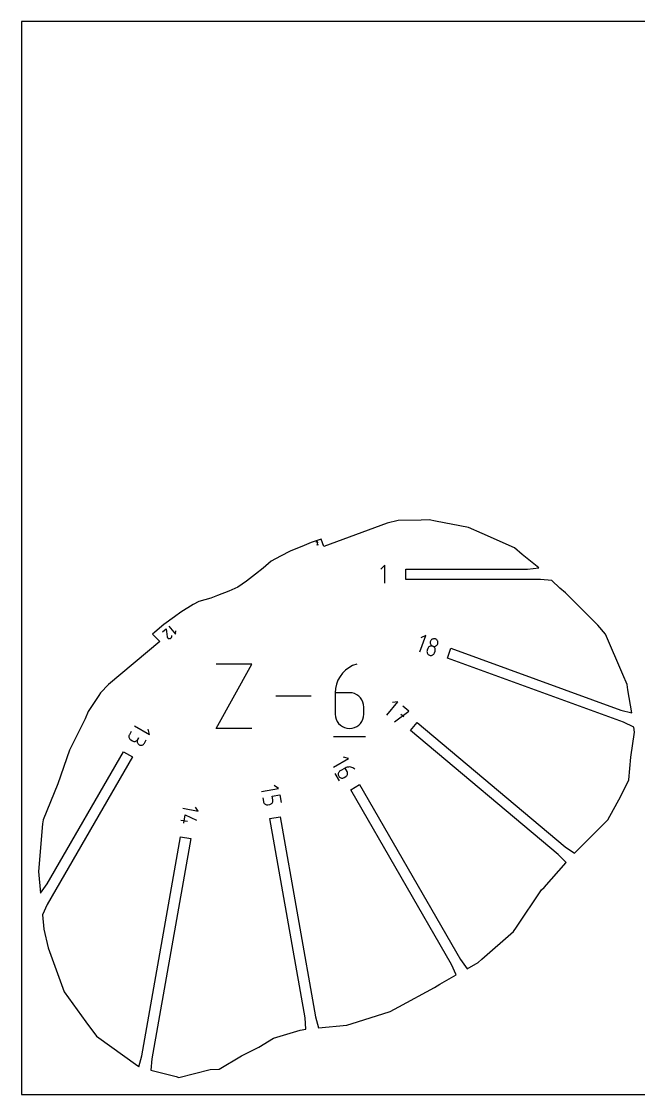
# Model space of a CAD drawing. Extents: x 0 to 480, y 0 to 420.
# Drawn here: x 0 to 241.3, y 0 to 420 of the extents above; entities that cross this region are included whole.
import ezdxf

# ---------------------------------------------------------------- set-up
doc = ezdxf.new("R2010")
doc.units = 0

msp = doc.modelspace()

# ---------------------------------------------------------------- linework, layer by layer
at = {"layer": 'annotation', "color": 1}
for p, q in [((115.23543, 216.198158), (115.223727, 216.10966)), ((115.25032, 216.252993), (115.23543, 216.198158)), ((115.273982, 216.302856), (115.25032, 216.252993)), ((115.305399, 216.347047), (115.273982, 216.302856)), ((115.343554, 216.384864), (115.305399, 216.347047)), ((115.387432, 216.415607), (115.343554, 216.384864)), ((115.436014, 216.438577), (115.387432, 216.415607)), ((115.488284, 216.453072), (115.436014, 216.438577)), ((115.543226, 216.458392), (115.488284, 216.453072)), ((115.599824, 216.453838), (115.543226, 216.458392)), ((115.654427, 216.438819), (115.599824, 216.453838)), ((115.599824, 216.453838), (115.599824, 216.453838)), ((115.625992, 215.001852), (115.851943, 216.078988)), ((116.21656, 215.216802), (115.625992, 215.001852)), ((115.704162, 216.415051), (115.654427, 216.438819)), ((115.748294, 216.383548), (115.704162, 216.415051)), ((115.786087, 216.345327), (115.748294, 216.383548)), ((115.816807, 216.301402), (115.786087, 216.345327)), ((115.839719, 216.25279), (115.816807, 216.301402)), ((115.854087, 216.200507), (115.839719, 216.25279)), ((115.851943, 216.078988), (115.852302, 216.080032)), ((115.851943, 216.078988), (115.851943, 216.078988)), ((115.852302, 216.080032), (115.852631, 216.081074)), ((115.852631, 216.081074), (115.852933, 216.082121)), ((115.852933, 216.082121), (115.853208, 216.083183)), ((115.853208, 216.083183), (115.85346, 216.084266)), ((115.85346, 216.084266), (115.853688, 216.08538)), ((115.853688, 216.08538), (115.853895, 216.086533)), ((115.853895, 216.086533), (115.854083, 216.087733)), ((115.854083, 216.087733), (115.854253, 216.088989)), ((115.859177, 216.145568), (115.854087, 216.200507)), ((115.854253, 216.088989), (115.859177, 216.145568)), ((115.854253, 216.088989), (115.854253, 216.088989)), ((142.152053, 207.171726), (140.586615, 205.605846)), ((142.152053, 200.130126), (142.152053, 207.171726)), ((55.152301, 181.161408), (56.53232, 182.319381)), ((56.53232, 182.319381), (56.979708, 179.196497)), ((57.697709, 183.297216), (60.305029, 180.189934)), ((60.305029, 180.189934), (60.416013, 181.460558)), ((56.979708, 179.196497), (56.979708, 179.196497)), ((56.979708, 179.196497), (56.979767, 179.193331)), ((56.979767, 179.193331), (56.979901, 179.190202)), ((56.979901, 179.190202), (56.980115, 179.187085)), ((56.980115, 179.187085), (56.980413, 179.183957)), ((56.980413, 179.183957), (56.980799, 179.180793)), ((56.980799, 179.180793), (56.981275, 179.177568)), ((56.981275, 179.177568), (56.981847, 179.17426)), ((56.981847, 179.17426), (56.982518, 179.170843)), ((56.982518, 179.170843), (56.983292, 179.167294)), ((56.983292, 179.167294), (56.983292, 179.167294)), ((56.983292, 179.167294), (57.025499, 179.010065)), ((57.025499, 179.010065), (57.09307, 178.867072)), ((57.09307, 178.867072), (57.18303, 178.740328)), ((57.18303, 178.740328), (57.292403, 178.63185)), ((57.292403, 178.63185), (57.418213, 178.543652)), ((57.418213, 178.543652), (57.557485, 178.477751)), ((57.557485, 178.477751), (57.707243, 178.436161)), ((57.707243, 178.436161), (57.864511, 178.420899)), ((57.864511, 178.420899), (58.026315, 178.433978)), ((58.026315, 178.433978), (58.18323, 178.477197)), ((58.026315, 178.433978), (58.026315, 178.433978)), ((58.18323, 178.477197), (58.326005, 178.545393)), ((58.326005, 178.545393), (58.45259, 178.635682)), ((58.45259, 178.635682), (58.560932, 178.745182)), ((58.560932, 178.745182), (58.648978, 178.871009)), ((58.648978, 178.871009), (58.714678, 179.01028)), ((58.757178, 179.479924), (58.701938, 179.729773)), ((58.714678, 179.01028), (58.755979, 179.160112)), ((58.755979, 179.160112), (58.77083, 179.317621)), ((58.77083, 179.317621), (58.757178, 179.479924)), ((155.786419, 173.332158), (158.098964, 179.685822)), ((158.098964, 179.685822), (156.172209, 178.787031)), ((159.896153, 177.139892), (159.874837, 176.877036)), ((159.874837, 176.877036), (159.899247, 176.618908)), ((159.965758, 177.402006), (159.896153, 177.139892)), ((159.899247, 176.618908), (159.96682, 176.370973)), ((160.080476, 177.646357), (159.965758, 177.402006)), ((159.965758, 177.402006), (159.965758, 177.402006)), ((160.232739, 177.860506), (160.080476, 177.646357)), ((160.417064, 178.041874), (160.232739, 177.860506)), ((160.627973, 178.187887), (160.417064, 178.041874)), ((160.859986, 178.295965), (160.627973, 178.187887)), ((161.107622, 178.363531), (160.859986, 178.295965)), ((161.365401, 178.38801), (161.107622, 178.363531)), ((161.627843, 178.366823), (161.365401, 178.38801)), ((161.889468, 178.297393), (161.627843, 178.366823)), ((162.134513, 178.18241), (161.889468, 178.297393)), ((161.889468, 178.297393), (161.889468, 178.297393)), ((162.349174, 178.029945), (162.134513, 178.18241)), ((162.53091, 177.845497), (162.349174, 178.029945)), ((162.677179, 177.63456), (162.53091, 177.845497)), ((162.78544, 177.402633), (162.677179, 177.63456)), ((162.853151, 177.155212), (162.78544, 177.402633)), ((162.787572, 176.37495), (162.856758, 176.635873)), ((162.877771, 176.897793), (162.853151, 177.155212)), ((162.856758, 176.635873), (162.877771, 176.897793)), ((158.61202, 173.611764), (158.590837, 173.349275)), ((158.590837, 173.349275), (158.61544, 173.091677)), ((158.681575, 173.873742), (158.61202, 173.611764)), ((158.61544, 173.091677), (158.683241, 172.844371)), ((158.937396, 174.576606), (158.681575, 173.873742)), ((158.681575, 173.873742), (158.681575, 173.873742)), ((158.683241, 172.844371), (158.791654, 172.61276)), ((158.791654, 172.61276), (158.938091, 172.402245)), ((159.052503, 174.822024), (158.937396, 174.576606)), ((158.938091, 172.402245), (159.119966, 172.218228)), ((159.205068, 175.037004), (159.052503, 174.822024)), ((159.119966, 172.218228), (159.334691, 172.066112)), ((159.389621, 175.218998), (159.205068, 175.037004)), ((159.600693, 175.365457), (159.389621, 175.218998)), ((159.832815, 175.473835), (159.600693, 175.365457)), ((160.080517, 175.541584), (159.832815, 175.473835)), ((159.96682, 176.370973), (160.074992, 176.138701)), ((160.074992, 176.138701), (160.2212, 175.927558)), ((160.33833, 175.566156), (160.080517, 175.541584)), ((160.2212, 175.927558), (160.402882, 175.743011)), ((160.600784, 175.545003), (160.33833, 175.566156)), ((160.402882, 175.743011), (160.617473, 175.590529)), ((160.862412, 175.475578), (160.600784, 175.545003)), ((160.617473, 175.590529), (160.862412, 175.475578)), ((160.840445, 172.059213), (161.051349, 172.205078)), ((161.10746, 175.360603), (160.862412, 175.475578)), ((160.862412, 175.475578), (160.862412, 175.475578)), ((160.862412, 175.475578), (160.862412, 175.475578)), ((160.862412, 175.475578), (161.123934, 175.406192)), ((161.051349, 172.205078), (161.235777, 172.386596)), ((161.32212, 175.208137), (161.10746, 175.360603)), ((161.123934, 175.406192), (161.386334, 175.385064)), ((161.235777, 172.386596), (161.388275, 172.60129)), ((161.503838, 175.023638), (161.32212, 175.208137)), ((161.386334, 175.385064), (161.644135, 175.409652)), ((161.388275, 172.60129), (161.503389, 172.846685)), ((161.503389, 172.846685), (161.75921, 173.549549)), ((161.650056, 174.812562), (161.503838, 175.023638)), ((161.644135, 175.409652), (161.891857, 175.477416)), ((161.758219, 174.580368), (161.650056, 174.812562)), ((161.825772, 174.332512), (161.758219, 174.580368)), ((161.75921, 173.549549), (161.828823, 173.811645)), ((161.75921, 173.549549), (161.75921, 173.549549)), ((161.850159, 174.074452), (161.825772, 174.332512)), ((161.828823, 173.811645), (161.850159, 174.074452)), ((161.891857, 175.477416), (162.124024, 175.585815)), ((162.124024, 175.585815), (162.335156, 175.732309)), ((162.335156, 175.732309), (162.519777, 175.914357)), ((162.519777, 175.914357), (162.672409, 176.129417)), ((162.672409, 176.129417), (162.787572, 176.37495)), ((162.787572, 176.37495), (162.787572, 176.37495)), ((76.105718, 143.28896), (90.083315, 168.462527)), ((90.083315, 168.462527), (76.105718, 168.462527)), ((131.124942, 168.462527), (129.523522, 167.862091)), ((131.124942, 168.462527), (131.124942, 168.462527)), ((159.334691, 172.066112), (159.579679, 171.951299)), ((159.579679, 171.951299), (159.579679, 171.951299)), ((159.579679, 171.951299), (159.841151, 171.881776)), ((159.841151, 171.881776), (160.103418, 171.860281)), ((160.103418, 171.860281), (160.361026, 171.884339)), ((160.361026, 171.884339), (160.608519, 171.951475)), ((160.608519, 171.951475), (160.840445, 172.059213)), ((125.571044, 164.890379), (124.587762, 163.577239)), ((126.731487, 166.055748), (125.571044, 164.890379)), ((128.054008, 167.053074), (126.731487, 166.055748)), ((129.523522, 167.862091), (128.054008, 167.053074)), ((123.213028, 160.588721), (122.851745, 158.953882)), ((123.796729, 162.136597), (123.213028, 160.588721)), ((124.587762, 163.577239), (123.796729, 162.136597)), ((113.290246, 155.875744), (99.52577, 155.875744)), ((122.851745, 158.953882), (122.727965, 157.252349)), ((122.727965, 157.252349), (122.727965, 148.885366)), ((128.318057, 157.252349), (122.727965, 157.252349)), ((129.323448, 157.162626), (128.318057, 157.252349)), ((130.269486, 156.903862), (129.323448, 157.162626)), ((131.140437, 156.491661), (130.269486, 156.903862)), ((131.920565, 155.941628), (131.140437, 156.491661)), ((132.594135, 155.269367), (131.920565, 155.941628)), ((133.145414, 154.490485), (132.594135, 155.269367)), ((133.558665, 153.620584), (133.145414, 154.490485)), ((133.818155, 152.675271), (133.558665, 153.620584)), ((133.908148, 151.670151), (133.818155, 152.675271)), ((133.908148, 148.885366), (133.908148, 151.670151)), ((133.908148, 151.670151), (133.908148, 151.670151)), ((142.857676, 148.485622), (147.201485, 153.662371)), ((147.201485, 153.662371), (145.08467, 153.476873)), ((151.444481, 150.102075), (149.142441, 152.033716)), ((122.727965, 148.885366), (122.727965, 148.885366)), ((122.727965, 148.885366), (122.818218, 147.879759)), ((122.818218, 147.879759), (123.078358, 146.93314)), ((133.558665, 146.93314), (133.818155, 147.879759)), ((133.818155, 147.879759), (133.908148, 148.885366)), ((145.949815, 145.89101), (151.444481, 150.102075)), ((149.510116, 147.796788), (148.359258, 148.762473)), ((44.223707, 144.339588), (50.079276, 140.958874)), ((50.079276, 140.958874), (49.528717, 143.01243)), ((90.083315, 143.28896), (76.105718, 143.28896)), ((123.078358, 146.93314), (123.492454, 146.061349)), ((123.492454, 146.061349), (124.044577, 145.280225)), ((124.044577, 145.280225), (124.718797, 144.605606)), ((124.718797, 144.605606), (125.499185, 144.053332)), ((125.499185, 144.053332), (126.36981, 143.63924)), ((126.36981, 143.63924), (127.314744, 143.37917)), ((127.314744, 143.37917), (128.318057, 143.28896)), ((128.318057, 143.28896), (129.323448, 143.37917)), ((128.318057, 143.28896), (128.318057, 143.28896)), ((129.323448, 143.37917), (130.269486, 143.63924)), ((130.269486, 143.63924), (131.140437, 144.053332)), ((131.140437, 144.053332), (131.920565, 144.605606)), ((131.920565, 144.605606), (132.594135, 145.280225)), ((132.594135, 145.280225), (133.145414, 146.061349)), ((133.145414, 146.061349), (133.558665, 146.93314)), ((42.024873, 140.34259), (42.004143, 140.084439)), ((42.004143, 140.084439), (42.02767, 139.828904)), ((42.09146, 140.597554), (42.024873, 140.34259)), ((42.02767, 139.828904), (42.093857, 139.581787)), ((42.205501, 140.843528), (42.09146, 140.597554)), ((42.093857, 139.581787), (42.201106, 139.348891)), ((42.201106, 139.348891), (42.347817, 139.13602)), ((42.956229, 142.143828), (42.205501, 140.843528)), ((42.205501, 140.843528), (42.205501, 140.843528)), ((42.347817, 139.13602), (42.532393, 138.948976)), ((42.532393, 138.948976), (42.753236, 138.793561)), ((42.753236, 138.793561), (43.404304, 138.417667)), ((45.109941, 138.561425), (45.297484, 138.746556)), ((45.339471, 138.722314), (45.272949, 138.467313)), ((45.297484, 138.746556), (45.453495, 138.968298)), ((45.453495, 138.968298), (45.339471, 138.722314)), ((45.453495, 138.968298), (45.829389, 139.619366)), ((45.829389, 139.619366), (45.453495, 138.968298)), ((45.453495, 138.968298), (45.453495, 138.968298)), ((48.054093, 137.466842), (48.804821, 138.767141)), ((122.027822, 140.142265), (134.614606, 140.142265)), ((43.404304, 138.417667), (43.404304, 138.417667)), ((43.404304, 138.417667), (43.649221, 138.304175)), ((43.649221, 138.304175), (43.903443, 138.237879)), ((43.903443, 138.237879), (44.161136, 138.217267)), ((44.161136, 138.217267), (44.416466, 138.240828)), ((44.416466, 138.240828), (44.663599, 138.30705)), ((44.663599, 138.30705), (44.896702, 138.414419)), ((44.896702, 138.414419), (45.109941, 138.561425)), ((45.272949, 138.467313), (45.252354, 138.209084)), ((45.252354, 138.209084), (45.276107, 137.953418)), ((45.276107, 137.953418), (45.342632, 137.706106)), ((45.342632, 137.706106), (45.450351, 137.472939)), ((45.450351, 137.472939), (45.597687, 137.259707)), ((45.597687, 137.259707), (45.783063, 137.072201)), ((45.783063, 137.072201), (46.004902, 136.916211)), ((46.004902, 136.916211), (46.004902, 136.916211)), ((46.004902, 136.916211), (46.24982, 136.802719)), ((46.24982, 136.802719), (46.504041, 136.736423)), ((46.504041, 136.736423), (46.761734, 136.715811)), ((46.761734, 136.715811), (47.017064, 136.739372)), ((47.017064, 136.739372), (47.264197, 136.805594)), ((47.264197, 136.805594), (47.4973, 136.912963)), ((47.4973, 136.912963), (47.71054, 137.059969)), ((47.71054, 137.059969), (47.898082, 137.2451)), ((47.898082, 137.2451), (48.054093, 137.466842)), ((122.083364, 128.105383), (127.938933, 131.486097)), ((127.938933, 131.486097), (125.885221, 132.036077)), ((124.098573, 126.104223), (123.991025, 125.870893)), ((124.245747, 126.317623), (124.098573, 126.104223)), ((124.431002, 126.505261), (124.245747, 126.317623)), ((124.652793, 126.661304), (124.431002, 126.505261)), ((126.599019, 127.784958), (124.652793, 126.661304)), ((124.652793, 126.661304), (124.652793, 126.661304)), ((127.011432, 127.984675), (126.599019, 127.784958)), ((127.349747, 126.484659), (126.599019, 127.784958)), ((127.440228, 128.120191), (127.011432, 127.984675)), ((127.463897, 126.238747), (127.349747, 126.484659)), ((127.878664, 128.192291), (127.440228, 128.120191)), ((127.530756, 125.98394), (127.463897, 126.238747)), ((128.320002, 128.201763), (127.878664, 128.192291)), ((128.7575, 128.149394), (128.320002, 128.201763)), ((129.184417, 128.03597), (128.7575, 128.149394)), ((129.594012, 127.862279), (129.184417, 128.03597)), ((129.979546, 127.629106), (129.594012, 127.862279)), ((130.334277, 127.337239), (129.979546, 127.629106)), ((130.334277, 127.337239), (130.334277, 127.337239)), ((122.525053, 125.649997), (124.21541, 122.722213)), ((123.924649, 125.623465), (123.900989, 125.367773)), ((123.900989, 125.367773), (123.921589, 125.109647)), ((123.921589, 125.109647), (123.987996, 124.854922)), ((123.991025, 125.870893), (123.924649, 125.623465)), ((123.987996, 124.854922), (124.101754, 124.609429)), ((124.101754, 124.609429), (124.101754, 124.609429)), ((124.101754, 124.609429), (124.257757, 124.387682)), ((124.257757, 124.387682), (124.445301, 124.202552)), ((124.445301, 124.202552), (124.658587, 124.055573)), ((124.658587, 124.055573), (124.891819, 123.948278)), ((124.891819, 123.948278), (125.139198, 123.882199)), ((125.139198, 123.882199), (125.394929, 123.858869)), ((125.394929, 123.858869), (125.653212, 123.879822)), ((125.653212, 123.879822), (125.908252, 123.94659)), ((125.908252, 123.94659), (126.15425, 124.060706)), ((126.15425, 124.060706), (126.802012, 124.434692)), ((126.802012, 124.434692), (127.023725, 124.590609)), ((126.802012, 124.434692), (126.802012, 124.434692)), ((127.023725, 124.590609), (127.208764, 124.77792)), ((127.208764, 124.77792), (127.355612, 124.99087)), ((127.355612, 124.99087), (127.462751, 125.223702)), ((127.462751, 125.223702), (127.528666, 125.470662)), ((127.528666, 125.470662), (127.55184, 125.725994)), ((127.55184, 125.725994), (127.530756, 125.98394)), ((93.933462, 118.607261), (100.592169, 119.781371)), ((100.592169, 119.781371), (98.850416, 121.000593)), ((94.373716, 116.110455), (94.634441, 114.631809)), ((94.634441, 114.631809), (94.634441, 114.631809)), ((94.634441, 114.631809), (94.705098, 114.370628)), ((94.705098, 114.370628), (94.817962, 114.132812)), ((94.817962, 114.132812), (94.968101, 113.921835)), ((94.968101, 113.921835), (95.150582, 113.741171)), ((95.150582, 113.741171), (95.360472, 113.594296)), ((95.360472, 113.594296), (95.59284, 113.484685)), ((95.59284, 113.484685), (95.842753, 113.415813)), ((95.842753, 113.415813), (96.105278, 113.391154)), ((96.105278, 113.391154), (96.375482, 113.414183)), ((96.375482, 113.414183), (97.112091, 113.544067)), ((97.112091, 113.544067), (97.37375, 113.614806)), ((97.112091, 113.544067), (97.112091, 113.544067)), ((97.37375, 113.614806), (97.61167, 113.727671)), ((97.61167, 113.727671), (97.822463, 113.877732)), ((97.822463, 113.877732), (98.002743, 114.060058)), ((98.002743, 114.060058), (98.149124, 114.269718)), ((98.067198, 116.761715), (101.032424, 117.284564)), ((98.327924, 115.283069), (98.067198, 116.761715)), ((98.149124, 114.269718), (98.258219, 114.50178)), ((98.258219, 114.50178), (98.326642, 114.751313)), ((98.326642, 114.751313), (98.351005, 115.013387)), ((98.351005, 115.013387), (98.327924, 115.283069)), ((101.032424, 117.284564), (101.553874, 114.327273)), ((63.11253, 112.023303), (69.129233, 110.962396)), ((63.463245, 106.190607), (64.052313, 109.531375)), ((64.052313, 109.531375), (68.496172, 107.372127)), ((69.129233, 110.962396), (68.027119, 112.535906)), ((62.302229, 107.42786), (64.974391, 106.956686))]:
    msp.add_line(p, q, dxfattribs=at)
at = {"layer": 'boundary', "color": 5}
for p, q in [((143.045027, 223.579033), (118.198828, 214.535756)), ((147.382175, 224.689281), (143.045027, 223.579033)), ((156.335036, 224.868197), (147.382175, 224.689281)), ((159.497898, 224.939788), (156.335036, 224.868197)), ((161.935007, 224.453482), (159.497898, 224.939788)), ((174.850371, 221.95046), (161.935007, 224.453482)), ((180.124515, 219.527294), (174.850371, 221.95046)), ((192.799386, 213.968004), (180.124515, 219.527294)), ((110.588551, 214.870141), (105.151457, 212.690224)), ((113.360228, 216.056914), (110.588551, 214.870141)), ((117.190473, 217.306187), (113.360228, 216.056914)), ((118.198828, 214.535756), (117.190473, 217.306187)), ((101.328399, 210.766784), (97.717627, 208.742156)), ((105.151457, 212.690224), (101.328399, 210.766784)), ((195.843565, 211.379468), (192.799386, 213.968004)), ((202.409268, 206.116526), (195.843565, 211.379468)), ((94.592198, 205.991191), (91.556109, 203.705022)), ((97.717627, 208.742156), (94.592198, 205.991191)), ((197.953954, 205.676426), (202.409268, 206.116526)), ((91.556109, 203.705022), (88.069458, 200.988851)), ((150.346997, 201.625426), (150.346996, 205.676426)), ((150.346996, 205.676426), (197.953954, 205.676426)), ((203.041094, 201.625426), (150.346997, 201.625426)), ((207.496408, 201.185325), (203.041094, 201.625426)), ((84.624882, 198.577474), (81.0543, 196.977944)), ((88.069458, 200.988851), (84.624882, 198.577474)), ((210.525569, 198.185642), (207.496408, 201.185325)), ((212.717629, 196.364808), (210.525569, 198.185642)), ((74.04652, 194.276341), (69.313159, 192.916942)), ((76.711126, 195.338959), (74.04652, 194.276341)), ((81.0543, 196.977944), (76.711126, 195.338959)), ((225.429771, 183.764811), (212.717629, 196.364808)), ((67.148849, 191.744435), (62.293549, 188.813755)), ((69.313159, 192.916942), (67.148849, 191.744435)), ((59.867115, 187.005677), (55.656579, 183.955452)), ((62.293549, 188.813755), (59.867115, 187.005677)), ((52.104319, 180.906915), (51.277291, 180.232908)), ((55.656579, 183.955452), (52.104319, 180.906915)), ((228.378562, 180.224323), (225.429771, 183.764811)), ((54.064323, 177.254838), (34.007995, 160.425581)), ((51.277291, 180.232908), (54.064323, 177.254838)), ((235.151395, 164.412566), (228.378562, 180.224323)), ((166.582117, 170.845034), (167.96764, 174.651729)), ((167.96764, 174.651729), (234.366441, 150.484542)), ((235.455878, 145.777035), (166.582117, 170.845034)), ((236.860038, 160.502776), (235.151395, 164.412566)), ((34.007995, 160.425581), (30.877917, 157.224624)), ((237.125659, 158.447254), (236.860038, 160.502776)), ((30.216325, 156.229064), (26.066263, 149.951007)), ((30.877917, 157.224624), (30.216325, 156.229064)), ((238.70359, 149.374294), (237.125659, 158.447254)), ((26.066263, 149.951007), (24.854553, 146.986461)), ((234.366441, 150.484542), (238.70359, 149.374294)), ((24.854553, 146.986461), (18.841302, 134.847565)), ((152.151114, 142.454218), (154.755046, 145.557464)), ((154.755046, 145.557464), (212.611656, 97.010004)), ((239.49198, 143.839669), (235.455878, 145.777035)), ((239.752771, 141.766936), (239.49198, 143.839669)), ((209.905208, 93.99278), (152.151114, 142.454218)), ((238.392081, 132.077793), (239.752771, 141.766936)), ((18.841302, 134.847565), (14.233661, 121.663682)), ((10.065055, 82.464638), (39.899716, 134.139786)), ((43.407984, 132.114286), (10.073751, 74.377699)), ((39.899716, 134.139786), (43.407984, 132.114286)), ((237.528855, 123.194373), (238.392081, 132.077793)), ((234.400624, 116.836613), (237.528855, 123.194373)), ((14.233661, 121.663682), (8.48912, 107.582941)), ((128.754655, 119.260795), (132.262924, 121.286294)), ((168.229159, 50.888948), (128.754655, 119.260795)), ((132.262924, 121.286294), (171.760447, 52.874578)), ((229.287411, 107.564218), (234.400624, 116.836613)), ((8.280685, 105.994127), (6.6875, 87.328853)), ((8.349812, 106.733722), (8.280685, 105.994127)), ((8.48912, 107.582941), (8.349812, 106.733722)), ((97.177399, 108.014351), (101.166855, 108.717799)), ((110.932285, 30.006514), (97.177399, 108.014351)), ((101.166855, 108.717799), (114.972663, 30.421171)), ((220.046856, 98.23352), (229.287411, 107.564218)), ((47.079738, 15.169552), (62.191687, 100.873668)), ((62.191687, 100.873668), (66.181143, 100.170219)), ((66.181143, 100.170219), (50.992471, 14.030981)), ((212.611656, 97.010004), (216.307516, 94.48332)), ((216.307516, 94.48332), (220.046856, 98.23352)), ((213.035285, 90.791823), (209.905208, 93.99278)), ((204.386555, 80.999058), (213.035285, 90.791823)), ((6.6875, 87.328853), (7.45626, 78.826273)), ((7.45626, 78.826273), (10.065055, 82.464638)), ((193.653975, 65.49534), (203.421302, 80.061689)), ((203.421302, 80.061689), (204.386555, 80.999058)), ((10.073751, 74.377699), (8.227231, 70.299234)), ((8.227231, 70.299234), (8.728327, 64.757053)), ((8.728327, 64.757053), (10.387432, 57.382721)), ((180.109651, 53.044692), (192.445418, 63.782479)), ((192.445418, 63.782479), (193.653975, 65.49534)), ((10.387432, 57.382721), (16.641705, 40.202114)), ((170.075679, 46.810483), (168.229159, 50.888948)), ((171.760447, 52.874578), (174.369242, 49.236213)), ((174.369242, 49.236213), (178.628279, 51.642436)), ((178.628279, 51.642436), (180.109651, 53.044692)), ((163.614174, 43.159934), (170.075679, 46.810483)), ((161.506217, 41.907779), (163.614174, 43.159934)), ((16.641705, 40.202114), (25.207917, 28.501238)), ((147.655641, 34.333685), (161.506217, 41.907779)), ((144.188112, 32.444071), (147.655641, 34.333685)), ((111.272528, 25.542464), (110.932285, 30.006514)), ((114.972663, 30.421171), (116.179734, 26.109966)), ((131.422716, 28.419635), (144.188112, 32.444071)), ((25.207917, 28.501238), (29.396088, 22.841434)), ((98.625685, 22.047384), (109.01158, 25.249667)), ((109.01158, 25.249667), (111.272528, 25.542464)), ((116.179734, 26.109966), (127.268058, 27.176644)), ((127.268058, 27.176644), (131.422716, 28.419635)), ((29.396088, 22.841434), (45.446532, 11.236443)), ((92.826024, 18.552879), (98.625685, 22.047384)), ((86.046919, 15.093655), (92.826024, 18.552879)), ((45.872667, 10.858347), (47.079738, 15.169552)), ((50.992471, 14.030981), (50.652228, 9.56693)), ((77.278024, 9.958997), (86.046919, 15.093655)), ((45.446532, 11.236443), (45.872667, 10.858347)), ((50.652228, 9.56693), (60.474812, 7.06222)), ((61.572215, 6.6875), (73.833949, 9.744095)), ((73.833949, 9.744095), (77.278024, 9.958997)), ((60.474812, 7.06222), (61.572215, 6.6875))]:
    msp.add_line(p, q, dxfattribs=at)
at = {"layer": 'frame', "color": 5}
for p, q in [((480, 420), (0, 420)), ((0, 420), (0, 0)), ((0, 0), (480, 0))]:
    msp.add_line(p, q, dxfattribs=at)

doc.saveas('drawing.dxf')
